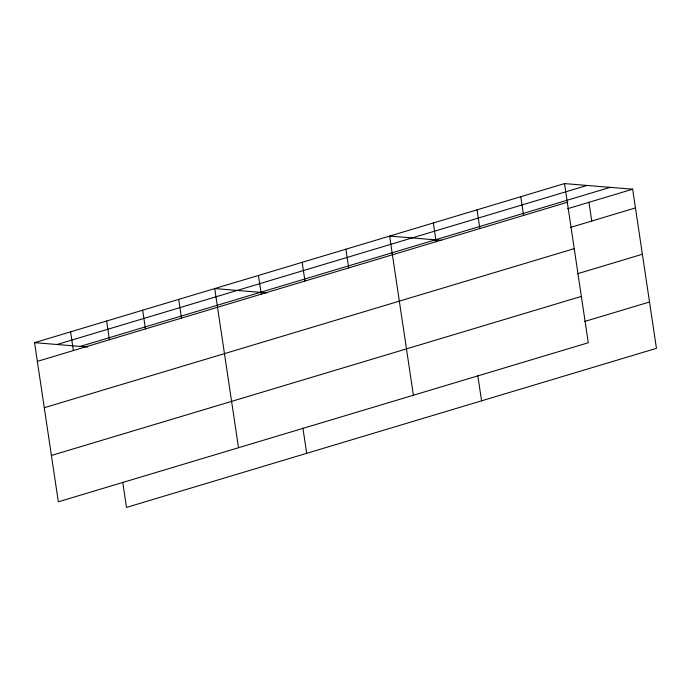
<?xml version="1.0" encoding="UTF-8"?>
<svg xmlns="http://www.w3.org/2000/svg" width="691" height="691" viewBox="0 0 691 691"><rect width="100%" height="100%" fill="white"/><g stroke="black" fill="none" stroke-linecap="round" stroke-linejoin="round"><path stroke-width="1.04" d="M564.504 183.59L588.283 342.736L58.338 501.804L34.55 342.658L564.504 183.59L632.662 189.196L656.45 348.342L126.496 507.41L122.722 482.137M57.042 344.507L586.996 185.438M80.225 346.416L610.17 187.347M37.349 361.376L567.294 202.308M567.596 208.725L632.662 189.196M570.395 227.451L635.461 207.913M44.276 407.716L574.221 248.648M577.313 273.791L642.388 254.253M51.41 455.464L581.356 296.396M584.448 321.531L649.523 302.002M441.713 240.364L389.62 236.08L413.399 395.226M266.83 292.863L214.737 288.57L238.516 447.716M34.55 342.658L87.722 347.029M588.948 202.316L591.746 221.042M520.781 196.71L523.579 215.437M477.058 209.839L479.856 228.557M477.792 375.559L481.567 400.832M433.335 222.96L436.133 241.677M345.897 249.209L348.696 267.927M302.174 262.33L304.973 281.047M302.908 428.049L306.683 453.331M258.451 275.45L261.25 294.167M178.693 299.393L181.491 318.11M142.657 310.207L145.456 328.925M106.621 321.021L109.42 339.747M70.586 331.844L73.384 350.562"/></g></svg>
